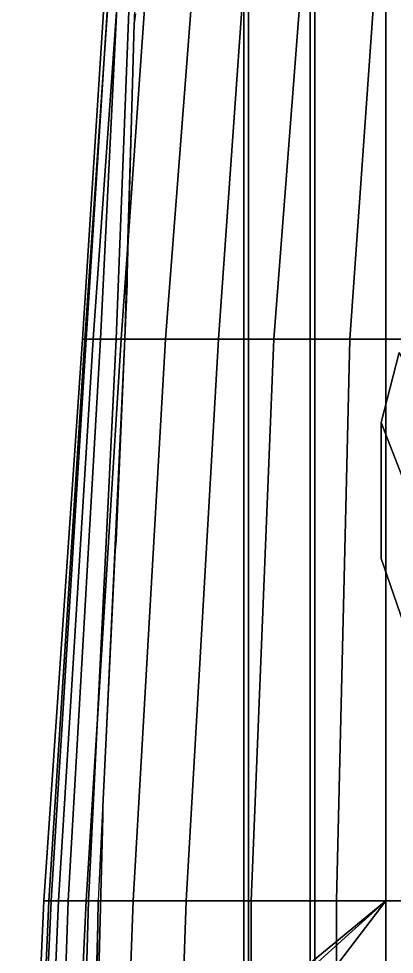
# Model space of a CAD drawing. Header units: millimetres. Extents: x -5 to 5, y -86 to 49.
# Drawn here: x -4.53 to -1.41, y 6.15 to 13.91 of the extents above; entities that cross this region are included whole.
import ezdxf

# ---------------------------------------------------------------- set-up
doc = ezdxf.new("R2010")
doc.units = ezdxf.units.MM
for name, color, linetype in [('deck', 3, 'Continuous'), ('h2', 6, 'Continuous'), ('railings', 6, 'Continuous'), ('rails', 4, 'Continuous'), ('superstructure', 2, 'Continuous'), ('turret', 2, 'Continuous')]:
    doc.layers.add(name, color=color, linetype=linetype)

msp = doc.modelspace()

# ---------------------------------------------------------------- linework, layer by layer
for points in [[(-1.48, -24.92, 18.17), (-1.48, 22.95, 18.14), (-1.48, 22.95, 18.08), (-1.48, -24.92, 18.11)], [(-1.48, -24.92, 18.11), (-1.48, 22.95, 18.08), (-1.48, 22.95, 18.14), (-1.48, -24.92, 18.17)]]:
    msp.add_3dface(points)
at = {"layer": 'deck', "color": 3}
for points in [[(3.65, 11.25, 2.54), (3.51, 15.91, 2.54), (-3.51, 15.91, 2.54), (-3.65, 11.25, 2.54)], [(3.87, 6.59, 2.52), (3.65, 11.25, 2.54), (-3.65, 11.25, 2.54), (-3.87, 6.59, 2.52)], [(-1.48, 1.93, 2.5), (-1.48, 6.59, 2.52), (-3.94, 3.37, 2.5062), (-3.98, 1.93, 2.5)], [(-1.48, 6.59, 2.52), (-1.48, 6.59, 2.52), (-3.91, 4.4, 2.5106), (-3.9399, 3.37, 2.5062)], [(-3.9, 4.6, 2.5115), (-3.9, 4.6, 2.5115), (-3.87, 6.59, 2.52), (-3.9255, 4.6, 2.5115)], [(-1.48, 6.59, 2.52), (-1.48, 6.59, 2.52), (-3.9, 4.6, 2.5115), (-3.91, 4.4, 2.5106)], [(-1.48, 6.59, 2.52), (-1.48, 6.59, 2.52), (-3.87, 6.59, 2.52), (-3.9, 4.6, 2.5115)]]:
    msp.add_3dface(points, dxfattribs=at)
at = {"layer": 'h2'}
for points in [[(-4, 11.25), (-3.7, 15.91), (-3.67, 15.91, 0.42), (-3.97, 11.25, 0.42)], [(-4, 11.25, -0.25), (-3.7, 15.91, -0.25), (-3.7, 15.91), (-4, 11.25)], [(-3.98, 11.25, -0.53), (-3.66, 15.91, -0.53), (-3.7, 15.91, -0.25), (-4, 11.25, -0.25)], [(-3.91, 11.25, -0.83), (-3.58, 15.91, -0.83), (-3.66, 15.91, -0.53), (-3.98, 11.25, -0.53)], [(-3.97, 11.25, 0.42), (-3.67, 15.91, 0.42), (-3.62, 15.91, 1.35), (-3.85, 11.25, 1.35)], [(-3.68, 11.25, -1.38), (-3.35, 15.91, -1.38), (-3.58, 15.91, -0.83), (-3.91, 11.25, -0.83)], [(-3.85, 11.25, 1.35), (-3.62, 15.91, 1.35), (-3.54, 15.91, 2.2), (-3.72, 11.25, 2.2)], [(-3.72, 11.25, 2.2), (-3.54, 15.91, 2.2), (-3.51, 15.91, 2.54), (-3.65, 11.25, 2.54)], [(-3.31, 11.25, -1.91), (-2.95, 15.91, -1.91), (-3.35, 15.91, -1.38), (-3.68, 11.25, -1.38)], [(-2.87, 11.25, -2.29), (-2.54, 15.91, -2.29), (-2.95, 15.91, -1.91), (-3.31, 11.25, -1.91)], [(-2.41, 11.25, -2.61), (-2.05, 15.91, -2.61), (-2.54, 15.91, -2.29), (-2.87, 11.25, -2.29)], [(-1.78, 11.25, -2.9), (-1.45, 15.91, -2.9), (-2.05, 15.91, -2.61), (-2.41, 11.25, -2.61)], [(-1.12, 11.25, -3.12), (-0.73, 15.91, -3.12), (-1.45, 15.91, -2.9), (-1.78, 11.25, -2.9)], [(-4.28, 6.59, -0.53), (-3.98, 11.25, -0.53), (-4, 11.25, -0.25), (-4.32, 6.59, -0.25)], [(-4.32, 6.59, -0.25), (-4, 11.25, -0.25), (-4, 11.25), (-4.32, 6.59)], [(-4.32, 6.59), (-4, 11.25), (-3.97, 11.25, 0.42), (-4.26, 6.59, 0.42)], [(-4.2, 6.59, -0.83), (-3.91, 11.25, -0.83), (-3.98, 11.25, -0.53), (-4.28, 6.59, -0.53)], [(-4.26, 6.59, 0.42), (-3.97, 11.25, 0.42), (-3.85, 11.25, 1.35), (-4.12, 6.59, 1.35)], [(-3.97, 6.59, -1.38), (-3.68, 11.25, -1.38), (-3.91, 11.25, -0.83), (-4.2, 6.59, -0.83)], [(-4.12, 6.59, 1.35), (-3.85, 11.25, 1.35), (-3.72, 11.25, 2.2), (-3.95, 6.59, 2.2)], [(-3.58, 6.59, -1.91), (-3.31, 11.25, -1.91), (-3.68, 11.25, -1.38), (-3.97, 6.59, -1.38)], [(-3.95, 6.59, 2.2), (-3.72, 11.25, 2.2), (-3.65, 11.25, 2.54), (-3.87, 6.59, 2.52)], [(-3.14, 6.59, -2.29), (-2.87, 11.25, -2.29), (-3.31, 11.25, -1.91), (-3.58, 6.59, -1.91)], [(-2.6, 6.59, -2.61), (-2.41, 11.25, -2.61), (-2.87, 11.25, -2.29), (-3.14, 6.59, -2.29)], [(-1.89, 6.59, -2.9), (-1.78, 11.25, -2.9), (-2.41, 11.25, -2.61), (-2.6, 6.59, -2.61)], [(-1.13, 6.59, -3.12), (-1.12, 11.25, -3.12), (-1.78, 11.25, -2.9), (-1.89, 6.59, -2.9)], [(-4.53, 1.93), (-4.32, 6.59), (-4.26, 6.59, 0.42), (-4.47, 1.93, 0.42)], [(-4.53, 1.93, -0.25), (-4.32, 6.59, -0.25), (-4.32, 6.59), (-4.53, 1.93)], [(-4.48, 1.93, -0.53), (-4.28, 6.59, -0.53), (-4.32, 6.59, -0.25), (-4.53, 1.93, -0.25)], [(-4.4, 1.93, -0.83), (-4.2, 6.59, -0.83), (-4.28, 6.59, -0.53), (-4.48, 1.93, -0.53)], [(-4.47, 1.93, 0.42), (-4.26, 6.59, 0.42), (-4.12, 6.59, 1.35), (-4.28, 1.93, 1.35)], [(-4.19, 1.93, -1.38), (-3.97, 6.59, -1.38), (-4.2, 6.59, -0.83), (-4.4, 1.93, -0.83)], [(-4.28, 1.93, 1.35), (-4.12, 6.59, 1.35), (-3.95, 6.59, 2.2), (-4.08, 1.93, 2.2)], [(-3.75, 1.93, -1.91), (-3.58, 6.59, -1.91), (-3.97, 6.59, -1.38), (-4.19, 1.93, -1.38)], [(-4.08, 1.93, 2.2), (-3.95, 6.59, 2.2), (-3.87, 6.59, 2.52), (-4, 1.93, 2.5)], [(-3.3, 1.93, -2.29), (-3.14, 6.59, -2.29), (-3.58, 6.59, -1.91), (-3.75, 1.93, -1.91)], [(-2.6, 1.93, -2.69), (-2.6, 6.59, -2.61), (-3.14, 6.59, -2.29), (-3.3, 1.93, -2.29)], [(-1.89, 1.93, -2.94), (-1.89, 6.59, -2.9), (-2.6, 6.59, -2.61), (-2.6, 1.93, -2.69)], [(-1.13, 1.93, -3.12), (-1.13, 6.59, -3.12), (-1.89, 6.59, -2.9), (-1.89, 1.93, -2.94)]]:
    msp.add_3dface(points, dxfattribs=at)
at = {"layer": 'railings'}
for points in [[(-3.57, 13.87, 3.69), (-3.56, 13.95, 3.69), (-3.56, 13.95, 2.54), (-3.57, 13.87, 2.54)], [(-3.57, 13.87, 2.54), (-3.56, 13.95, 2.54), (-3.56, 13.95, 3.69), (-3.57, 13.87, 3.69)], [(-3.57, 13.87, 3.15), (-3.57, 13.87, 3.18), (-3.63, 11.79, 3.18), (-3.63, 11.79, 3.15)], [(-3.63, 11.79, 3.15), (-3.63, 11.79, 3.18), (-3.57, 13.87, 3.18), (-3.57, 13.87, 3.15)], [(-3.63, 11.79, 3.66), (-3.63, 11.79, 3.69), (-3.57, 13.87, 3.69), (-3.57, 13.87, 3.66)], [(-3.57, 13.87, 3.66), (-3.57, 13.87, 3.69), (-3.63, 11.79, 3.69), (-3.63, 11.79, 3.66)], [(-3.63, 11.71, 3.69), (-3.63, 11.79, 3.69), (-3.63, 11.79, 2.54), (-3.63, 11.71, 2.54)], [(-3.63, 11.71, 2.54), (-3.63, 11.79, 2.54), (-3.63, 11.79, 3.69), (-3.63, 11.71, 3.69)], [(-3.63, 11.71, 3.15), (-3.63, 11.71, 3.18), (-3.72, 9.58, 3.18), (-3.72, 9.58, 3.15)], [(-3.72, 9.58, 3.15), (-3.72, 9.58, 3.18), (-3.63, 11.71, 3.18), (-3.63, 11.71, 3.15)], [(-3.72, 9.58, 3.66), (-3.72, 9.58, 3.69), (-3.63, 11.71, 3.69), (-3.63, 11.71, 3.66)], [(-3.63, 11.71, 3.66), (-3.63, 11.71, 3.69), (-3.72, 9.58, 3.69), (-3.72, 9.58, 3.66)], [(-3.73, 9.5, 2.53), (-3.72, 9.58, 2.53), (-3.72, 9.58, 3.69), (-3.73, 9.5, 3.69)], [(-3.73, 9.5, 3.69), (-3.72, 9.58, 3.69), (-3.72, 9.58, 2.53), (-3.73, 9.5, 2.53)], [(-3.83, 7.37, 3.15), (-3.83, 7.37, 3.18), (-3.73, 9.5, 3.18), (-3.73, 9.5, 3.15)], [(-3.73, 9.5, 3.15), (-3.73, 9.5, 3.18), (-3.83, 7.37, 3.18), (-3.83, 7.37, 3.15)], [(-3.73, 9.5, 3.66), (-3.73, 9.5, 3.69), (-3.83, 7.37, 3.69), (-3.83, 7.37, 3.66)], [(-3.83, 7.37, 3.66), (-3.83, 7.37, 3.69), (-3.73, 9.5, 3.69), (-3.73, 9.5, 3.66)], [(-3.83, 7.29, 3.69), (-3.83, 7.37, 3.69), (-3.83, 7.37, 2.52), (-3.83, 7.29, 2.52)], [(-3.83, 7.29, 2.52), (-3.83, 7.37, 2.52), (-3.83, 7.37, 3.69), (-3.83, 7.29, 3.69)], [(-3.9, 4.6, 3.15), (-3.9, 4.6, 3.18), (-3.83, 7.29, 3.18), (-3.83, 7.29, 3.15)], [(-3.83, 7.29, 3.15), (-3.83, 7.29, 3.18), (-3.9, 4.6, 3.18), (-3.9, 4.6, 3.15)], [(-3.83, 7.29, 3.66), (-3.83, 7.29, 3.69), (-3.9, 4.6, 3.69), (-3.9, 4.6, 3.66)], [(-3.9, 4.6, 3.66), (-3.9, 4.6, 3.69), (-3.83, 7.29, 3.69), (-3.83, 7.29, 3.66)]]:
    msp.add_3dface(points, dxfattribs=at)
at = {"layer": 'rails'}
for points in [[(-2.66, 15.91, 2.62), (-2.66, 15.91, 2.54), (-2.66, 11.25, 2.54), (-2.66, 11.25, 2.62)], [(-2.62, 11.25, 2.62), (-2.62, 15.91, 2.62), (-2.66, 15.91, 2.62), (-2.66, 11.25, 2.62)], [(-2.62, 11.25, 2.54), (-2.62, 15.91, 2.54), (-2.62, 15.91, 2.62), (-2.62, 11.25, 2.62)], [(-2.11, 15.91, 2.62), (-2.11, 15.91, 2.54), (-2.11, 11.25, 2.54), (-2.11, 11.25, 2.62)], [(-2.07, 11.25, 2.62), (-2.07, 15.91, 2.62), (-2.11, 15.91, 2.62), (-2.11, 11.25, 2.62)], [(-2.07, 11.25, 2.54), (-2.07, 15.91, 2.54), (-2.07, 15.91, 2.62), (-2.07, 11.25, 2.62)], [(-2.66, 11.25, 2.62), (-2.66, 11.25, 2.54), (-2.66, 6.59, 2.52), (-2.66, 6.59, 2.6)], [(-2.62, 6.59, 2.6), (-2.62, 11.25, 2.62), (-2.66, 11.25, 2.62), (-2.66, 6.59, 2.6)], [(-2.62, 6.59, 2.52), (-2.62, 11.25, 2.54), (-2.62, 11.25, 2.62), (-2.62, 6.59, 2.6)], [(-2.11, 11.25, 2.62), (-2.11, 11.25, 2.54), (-2.11, 6.59, 2.52), (-2.11, 6.59, 2.6)], [(-2.07, 6.59, 2.6), (-2.07, 11.25, 2.62), (-2.11, 11.25, 2.62), (-2.11, 6.59, 2.6)], [(-2.07, 6.59, 2.52), (-2.07, 11.25, 2.54), (-2.07, 11.25, 2.62), (-2.07, 6.59, 2.6)], [(-2.66, 6.59, 2.6), (-2.66, 6.59, 2.52), (-2.66, 1.93, 2.5), (-2.66, 1.93, 2.58)], [(-2.62, 1.93, 2.58), (-2.62, 6.59, 2.6), (-2.66, 6.59, 2.6), (-2.66, 1.93, 2.58)], [(-2.62, 1.93, 2.5), (-2.62, 6.59, 2.52), (-2.62, 6.59, 2.6), (-2.62, 1.93, 2.58)], [(-2.11, 6.59, 2.6), (-2.11, 6.59, 2.52), (-2.11, 1.93, 2.5), (-2.11, 1.93, 2.58)], [(-2.07, 1.93, 2.58), (-2.07, 6.59, 2.6), (-2.11, 6.59, 2.6), (-2.11, 1.93, 2.58)], [(-2.07, 1.93, 2.5), (-2.07, 6.59, 2.52), (-2.07, 6.59, 2.6), (-2.07, 1.93, 2.58)]]:
    msp.add_3dface(points, dxfattribs=at)
at = {"layer": 'superstructure'}
for points in [[(1.48, -8.59, 3.44), (1.48, 23.67, 3.44), (-1.48, 23.67, 3.44), (-1.48, -8.59, 3.44)], [(-1.48, 15.91, 3.44), (-1.48, 11.25, 2.54), (-1.48, 6.59, 2.52), (-1.48, 1.93, 3.44)], [(-1.48, 15.91, 3.44), (-1.48, 15.91, 2.54), (-1.48, 11.25, 2.54), (-1.48, 15.91, 3.44)], [(-1.48, 1.93, 3.44), (-1.48, 6.59, 2.52), (-1.48, 1.93, 2.5), (-1.48, 1.93, 3.44)]]:
    msp.add_3dface(points, dxfattribs=at)
at = {"layer": 'turret'}
for points in [[(0, 8.56, 3.81), (-1.37, 11.14, 3.81), (-1.52, 10.56, 3.81), (-0.74, 8.56, 3.81)], [(-1.52, 10.56, 3.71), (-1.37, 11.14, 3.71), (0, 8.56, 3.71), (-0.74, 8.56, 3.71)], [(-1.52, 10.56, 3.81), (-1.37, 11.14, 3.81), (-1.37, 11.14, 3.71), (-1.52, 10.56, 3.71)], [(-0.74, 8.56, 3.81), (-1.52, 10.56, 3.81), (-1.52, 9.43, 3.81), (-1.26, 8.68, 3.81)], [(-1.52, 9.43, 3.71), (-1.52, 10.56, 3.71), (-0.74, 8.56, 3.71), (-1.26, 8.68, 3.71)], [(-1.52, 9.43, 3.81), (-1.52, 10.56, 3.81), (-1.52, 10.56, 3.71), (-1.52, 9.43, 3.71)], [(-1.26, 8.68, 3.81), (-1.52, 9.43, 3.81), (-1.52, 9.43, 3.71), (-1.26, 8.68, 3.71)]]:
    msp.add_3dface(points, dxfattribs=at)

doc.saveas('drawing.dxf')
